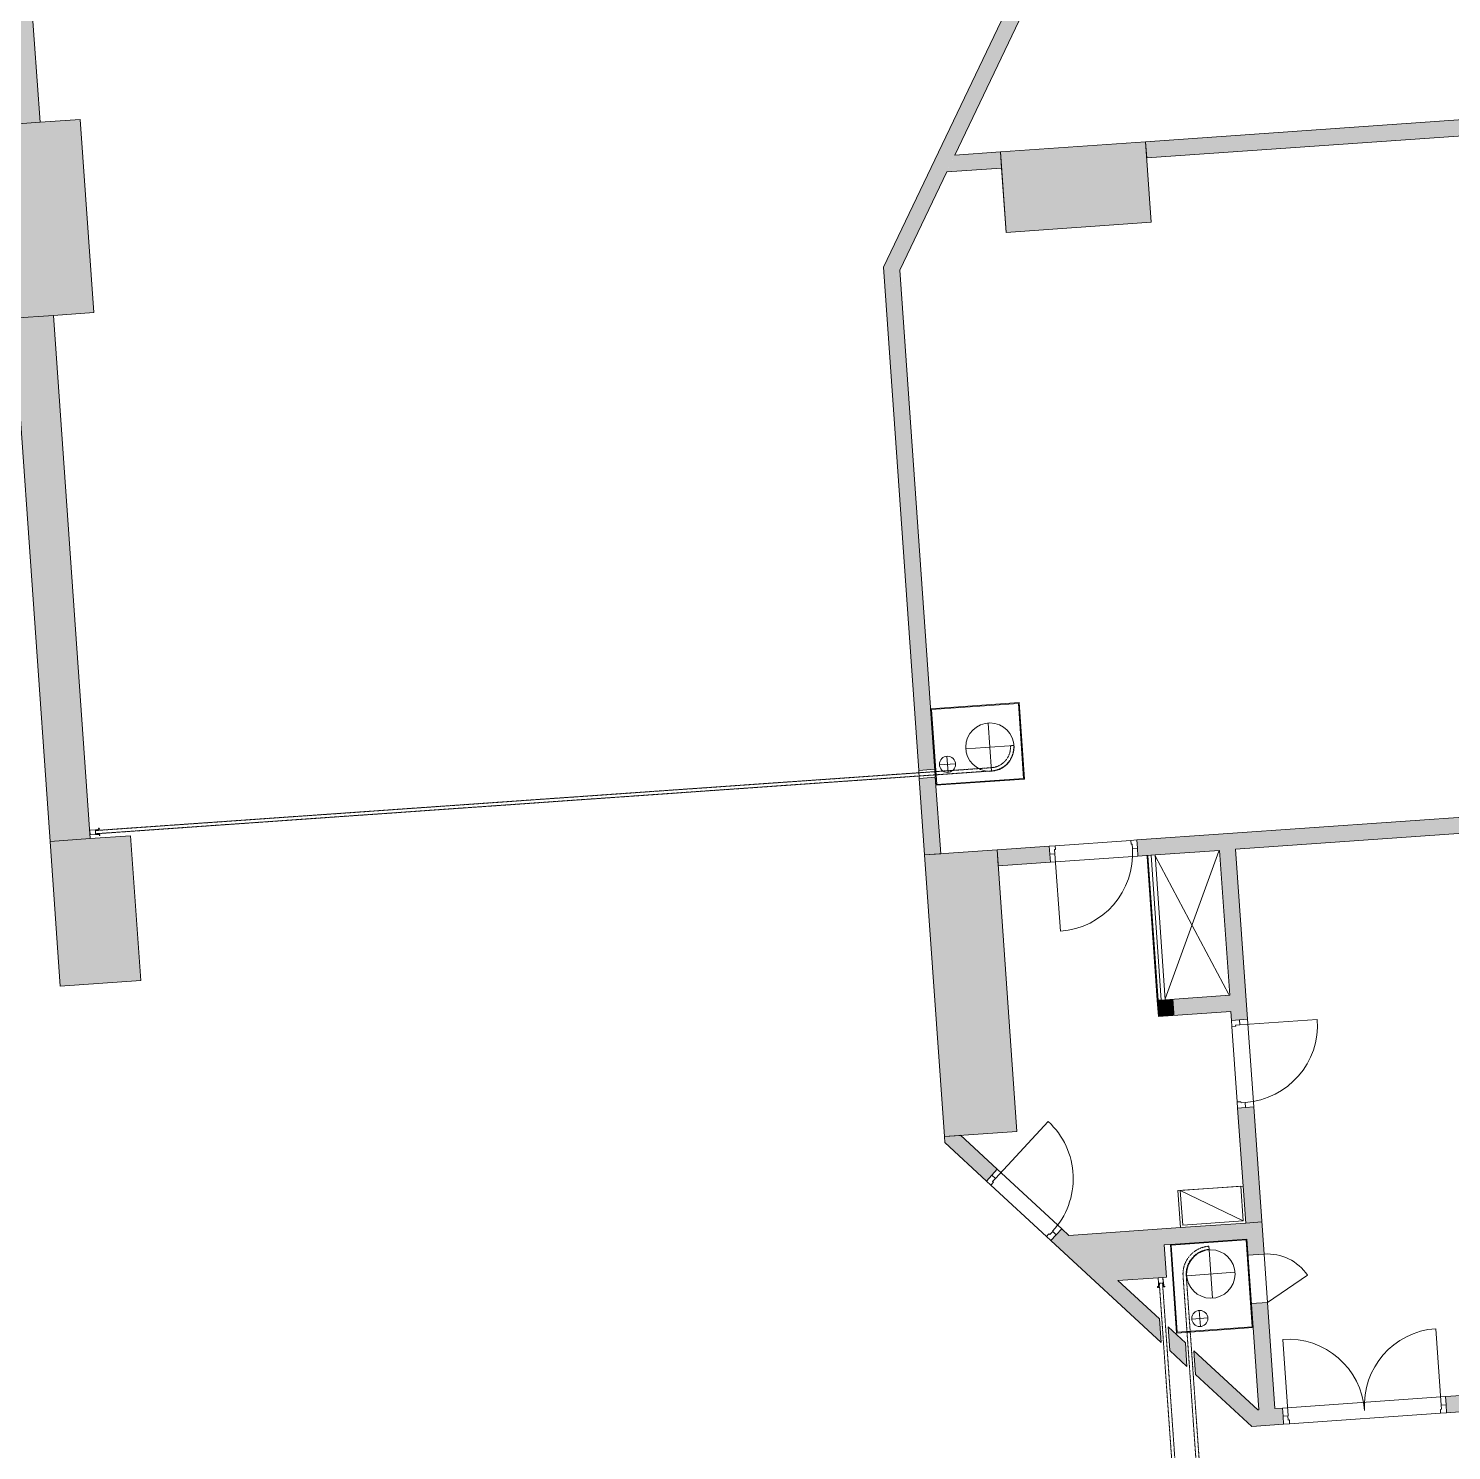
# Model space of a CAD drawing. Header units: millimetres. Extents: x 833941507 to 1669051331, y 817666127 to 1636299673.
# Drawn here: x 834408591 to 834426226, y 818069712 to 818087337 of the extents above; entities that cross this region are included whole.
import ezdxf

# ---------------------------------------------------------------- set-up
doc = ezdxf.new("R2010")
doc.units = ezdxf.units.MM
doc.header["$LTSCALE"] = 3
doc.linetypes.add('3A35X-MAGP-P-MP-B02B$0$Overhead', pattern=[1.8, 1.2, -0.6])
for name, color, linetype, lineweight in [('3A35X-MAGP-P-MP-B02B$0$A-200-M_WALL_EXT', 252, 'Continuous', 9), ('3A35X-MAGP-P-MP-B02B$0$A-200-M_WALL_INT', 252, 'Continuous', 9), ('3A35X-MAGP-P-MP-B02B$0$A-200-M_WALL_PAT', 252, 'Continuous', 9), ('3A35X-MAGP-P-MP-B02B$0$A-230-M_FLOOR', 252, 'Continuous', 18), ('3A35X-MAGP-P-MP-B02B$0$A-325-M_DOOR', 252, 'Continuous', 5), ('3A35X-MAGP-P-MP-B02B$0$A-770-ME_FFE_SA', 252, 'Continuous', 5), ('3A35X-MAGP-P-MP-B02B$0$A-770-MH_FFE_SA', 252, '3A35X-MAGP-P-MP-B02B$0$Overhead', 5), ('3A35X-MAGP-P-MP-B02B$0$S-280-M_COLUMN', 252, 'Continuous', 9), ('3A35X-MAGP-P-MP-B02B$0$Z-060-M_DETAIL', 252, 'Continuous', 5), ('UAJ-23FLOR-h', 251, 'Continuous', 9)]:
    doc.layers.add(name, color=color, linetype=linetype, lineweight=lineweight)
doc.layers.add('UAJ-00XREF', color=7, linetype='Continuous')

# ---------------------------------------------------------------- blocks, each defined once
blk = doc.blocks.new('GBP-LTC-LB01')
at = {"layer": 'UAJ-23FLOR-h'}
h = blk.add_hatch(dxfattribs=at)
h.set_pattern_fill('EARTH,_O', color=256, scale=180, angle=45)
h.set_pattern_definition([(48.9989, (834576001.8, 818046085.3), (-112.727, 1612.5107), [1143, -1143]), (48.9989, (834575678.3, 818046366.6), (-112.727, 1612.5107), [1143, -1143]), (48.9989, (834575354.8, 818046647.8), (-112.727, 1612.5107), [1143, -1143]), (138.9989, (834575340.7, 818046849.3), (-1612.5107, -112.727), [1143, -1143]), (138.9989, (834575621.9, 818047172.8), (-1612.5107, -112.727), [1143, -1143]), (138.9989, (834575903.1, 818047496.3), (-1612.5107, -112.727), [1143, -1143])])
h.paths.add_polyline_path([(834572173, 818200349), (834310584, 818182062), (834331502, 817882832), (834364940, 817885169), (834473096, 818011284), (834480534, 818020120), (834485095, 818025710), (834491376, 818033619), (834497063, 818041013), (834493146, 818043679), (834512789, 818074029), (834518712, 818083675), (834526231, 818096325), (834534646, 818111073), (834545956, 818131981), (834557205, 818154199), (834564040, 818168497), (834570941, 818183576), (834578368, 818200696)])
h.paths.add_polyline_path([(834382131, 817956470), (834418269, 817958996), (834422062, 817963856), (834428403, 817964299), (834467239, 818010696), (834466445, 818021739), (834476098, 818035709), (834485267, 818048983), (834487015, 818051460), (834497268, 818067303), (834492893, 818129890), (834448057, 818126756), (834416897, 818105052), (834382061, 818080789), (834386167, 818022059), (834377588, 818021459)], flags=16)
edge = h.paths.add_edge_path(flags=16)
edge.add_line((834540292, 818142076), (834533466, 818141614))
edge.add_line((834533466, 818141614), (834523258, 818143863))
edge.add_line((834523258, 818143863), (834525897, 818155839))
edge.add_arc((834558382, 818267025), 115835, 237.2184, 253.71313, ccw=False)
edge.add_line((834495665, 818169638), (834498268, 818132357))
edge.add_line((834498268, 818132357), (834496346, 818130135))
edge.add_line((834496346, 818130135), (834492880, 818129893))
edge.add_line((834492880, 818129893), (834494230, 818110588))
edge.add_line((834494230, 818110588), (834496326, 818110708))
edge.add_line((834496326, 818110708), (834498420, 818080754))
edge.add_line((834498420, 818080754), (834498046, 818080727))
edge.add_line((834498046, 818080727), (834498255, 818077746))
edge.add_line((834498255, 818077746), (834503061, 818078082))
edge.add_line((834503061, 818078082), (834504980, 818081212))
edge.add_line((834504980, 818081212), (834509429, 818088471))
edge.add_line((834509429, 818088471), (834515217, 818097914))
edge.add_line((834515217, 818097914), (834526067, 818116416))
edge.add_line((834526067, 818116416), (834532489, 818127889))
edge.add_line((834532489, 818127889), (834534831, 818132146))
edge.add_line((834534831, 818132146), (834540292, 818142076))
h = blk.add_hatch(dxfattribs=at)
h.set_pattern_fill('EARTH,_O', color=256, scale=180, angle=45)
h.set_pattern_definition([(45.0000001, (-1082349.7, 54794.9), (-3e-06, 1616.4461018), [1143, -1143]), (45.0000001, (-1082652.8, 55098), (-3e-06, 1616.4461018), [1143, -1143]), (45.0000001, (-1082955.9, 55401.1), (-3e-06, 1616.4461018), [1143, -1143]), (135.0000001, (-1082955.9, 55603.1), (-1616.4461018, -3e-06), [1143, -1143]), (135.0000001, (-1082652.8, 55906.2), (-1616.4461018, -3e-06), [1143, -1143]), (135.0000001, (-1082349.7, 56209.3), (-1616.4461018, -3e-06), [1143, -1143])])
h.paths.add_polyline_path([(834669469, 818015499), (834651081, 818014214), (834651091, 818014066), (834669480, 818015352)], flags=16)
edge = h.paths.add_edge_path()
edge.add_arc((834611764, 818123015), 22001, 94.0007, 118.6887)
edge.add_line((834601202, 818142316), (834593918, 818141228))
edge.add_arc((834611768, 818123014), 25503, 93.9972, 134.4213, ccw=False)
edge.add_line((834609991, 818148455), (834618164, 818149026))
edge.add_line((834618164, 818149026), (834618408, 818145535))
edge.add_line((834618408, 818145535), (834616365, 818145392))
edge.add_line((834616365, 818145392), (834616609, 818141901))
edge.add_line((834616609, 818141901), (834611622, 818141552))
edge.add_line((834611622, 818141552), (834611378, 818145043))
edge.add_line((834611378, 818145043), (834610229, 818144963))
h.paths.add_polyline_path([(834673233, 818197366), (834607546, 818192774), (834599172, 818174435), (834588349, 818152375), (834578622, 818133891), (834568418, 818115665), (834556457, 818095618), (834546606, 818080042), (834532219, 818058624), (834523692, 818046596), (834515684, 818035708), (834508244, 818025930), (834500656, 818016266), (834489787, 818002934), (834483448, 817995421), (834478638, 817989842), (834458454, 817967379), (834441506, 817949096), (834383076, 817886437), (834482027, 817893355), (834551919, 817920009), (834634905, 817930637), (834634023, 817939309), (834633770, 817941796), (834633578, 817943687), (834508697, 817930984), (834507053, 817930191), (834506409, 817939427), (834507657, 817945567), (834503417, 818006767), (834503064, 818011763), (834514053, 818025792), (834520785, 818034889), (834526319, 818042437), (834532382, 818050706), (834536346, 818056473), (834542258, 818065226), (834550406, 818077287), (834561579, 818095002), (834574523, 818117080), (834587769, 818140310), (834609774, 818143595), (834610002, 818140336), (834634253, 818142031), (834636807, 818105492), (834642791, 818105914), (834646279, 818056033), (834640293, 818055614), (834643382, 818011425), (834641138, 818011268), (834645776, 817944928), (834639048, 817944244), (834640362, 817931328), (834651070, 817932707), (834650588, 817936476), (834685106, 817940897), (834685588, 817937128), (834691374, 817937869)])
blk = doc.blocks.new('3A35X-MAGP-P-MP-B02B')
at = {"layer": '3A35X-MAGP-P-MP-B02B$0$A-200-M_WALL_PAT'}
h = blk.add_hatch(color=256, dxfattribs=at)
h.paths.add_polyline_path([(36600, 155756), (36600, 162256), (36100, 162256), (36100, 155756), (36405, 155756)], flags=0)
h.paths.add_polyline_path([(36100, 164656), (36600, 164656), (36600, 166456), (36100, 166456), (36100, 166276)], flags=0)
h.paths.add_polyline_path([(36600, 167571), (36600, 176612), (36100, 176314), (36100, 167571)], flags=0)
for points in [[(46900, 161730), (52873, 172256), (52643, 172256), (46900, 162135), (46900, 162027)], [(48448, 163256), (48448, 163456), (47880, 163456), (47766, 163256), (47880, 163256)], [(47100, 155881), (47100, 162082), (46900, 161730), (46900, 155881)], [(46900, 154831), (47100, 154831), (47100, 155781), (46900, 155781), (46900, 155299)], [(49650, 152631), (49850, 152631), (49850, 152831), (49650, 152831)], [(50550, 152631), (50550, 152831), (49850, 152831), (49850, 152631)], [(47100, 151043), (47100, 151331), (46900, 151331), (46900, 151256)], [(49400, 149801), (50550, 149801), (50550, 150001), (48355, 150001), (48543, 149801), (48814, 149801)], [(48919, 149401), (49525, 149401), (49525, 149801), (48543, 149801), (48814, 149513)]]:
    blk.add_hatch(color=256, dxfattribs=at).paths.add_polyline_path(points, flags=0)
h = blk.add_hatch(color=256, dxfattribs=at)
h.paths.add_polyline_path([(56019, 163256), (56019, 163456), (50250, 163456), (50250, 163256), (55906, 163256)], flags=0)
h.paths.add_polyline_path([(57450, 163256), (57450, 163456), (57107, 163456), (57107, 163256)], flags=0)
h = blk.add_hatch(color=256, dxfattribs=at)
h.paths.add_polyline_path([(49750, 154631), (57900, 154631), (57900, 154831), (49537, 154831), (49537, 154631)], flags=0)
h.paths.add_polyline_path([(48448, 154631), (48449, 154631), (48448, 154831), (47800, 154831), (47800, 154631), (48400, 154631)], flags=0)
h = blk.add_hatch(color=256, dxfattribs=at)
h.paths.add_polyline_path([(50550, 150001), (50750, 150001), (50750, 151430), (50550, 151430), (50550, 150461)], flags=0)
h.paths.add_polyline_path([(50650, 152518), (50750, 152518), (50750, 154631), (50550, 154631), (50550, 152518), (50597, 152518)], flags=0)
h = blk.add_hatch(color=256, dxfattribs=at)
h.paths.add_polyline_path([(50262, 147681), (50537, 147681), (49800, 148464), (49800, 148172), (49928, 148037)], flags=0)
h.paths.add_polyline_path([(49700, 148279), (49700, 148571), (49500, 148783), (49500, 148491)], flags=0)
h.paths.add_polyline_path([(49400, 148598), (49400, 148890), (48272, 150090), (48126, 149953), (48814, 149221)], flags=0)
h.paths.add_polyline_path([(47381, 150745), (47526, 150882), (47104, 151331), (47100, 151331), (47100, 151043), (47252, 150882)], flags=0)
h = blk.add_hatch(color=256, dxfattribs=at)
h.paths.add_polyline_path([(50550, 147681), (50750, 147681), (50750, 149001), (50550, 149001), (50550, 148037)], flags=0)
h.paths.add_polyline_path([(50550, 149601), (50750, 149601), (50750, 150001), (50550, 150001), (50550, 149801)], flags=0)
h = blk.add_hatch(color=256, dxfattribs=at)
h.paths.add_polyline_path([(57906, 147481), (61800, 147481), (61800, 147681), (52870, 147681), (52870, 147481), (57900, 147481)], flags=0)
h.paths.add_polyline_path([(50537, 147481), (50844, 147481), (50844, 147681), (50262, 147681), (50450, 147481)], flags=0)
at = {"layer": '3A35X-MAGP-P-MP-B02B$0$S-280-M_COLUMN', "lineweight": 5}
for points in [[(36100, 162256), (37100, 162256), (37100, 164656), (36100, 164656), (36100, 162562)], [(48450, 162456), (50250, 162456), (50250, 163456), (48450, 163456), (48450, 162457)], [(36100, 153956), (37100, 153956), (37100, 155756), (36100, 155756), (36100, 155105)], [(47800, 151331), (47800, 154831), (46900, 154831), (46900, 151331), (47100, 151331)]]:
    blk.add_hatch(color=256, dxfattribs=at).paths.add_polyline_path(points, flags=0)
at = {"layer": '3A35X-MAGP-P-MP-B02B$0$A-200-M_WALL_EXT', "lineweight": 13}
for p, q in [((36600, 164656), (36600, 166456)), ((36100, 164656), (36600, 164656)), ((36600, 162256), (36100, 162256)), ((36600, 155756), (36600, 162256)), ((36100, 161535), (36100, 155756)), ((36100, 155756), (36600, 155756))]:
    blk.add_line(p, q, dxfattribs=at)
at = {"layer": '3A35X-MAGP-P-MP-B02B$0$A-200-M_WALL_INT'}
for p, q in [((52643, 172256), (46900, 162135)), ((47880, 163456), (52759, 172056)), ((48448, 163456), (47880, 163456)), ((48448, 163256), (48448, 163456)), ((55550, 163456), (50250, 163456)), ((50250, 163456), (50250, 163256)), ((47100, 162082), (47766, 163256)), ((47766, 163256), (48448, 163256)), ((50250, 163256), (56019, 163256)), ((46900, 162135), (46900, 155881)), ((47100, 155881), (47100, 162082)), ((46900, 155881), (47100, 155881)), ((46900, 155781), (46900, 154831)), ((47100, 155781), (46900, 155781)), ((47100, 154831), (47100, 155781)), ((46900, 154831), (47100, 154831)), ((48449, 154831), (47800, 154831)), ((47800, 154831), (47800, 154631)), ((48449, 154631), (48449, 154731)), ((57900, 154831), (49537, 154831)), ((49537, 154731), (49537, 154631)), ((47800, 154631), (48449, 154631)), ((49537, 154631), (49750, 154631)), ((50750, 152518), (50750, 154631)), ((50750, 154631), (57900, 154631)), ((49650, 152831), (49650, 152631)), ((49750, 152831), (49650, 152831)), ((49650, 152631), (50550, 152631)), ((50550, 152631), (50550, 152518)), ((50650, 152518), (50750, 152518)), ((47100, 151331), (46900, 151331)), ((46900, 151331), (46900, 151256)), ((47526, 150882), (47100, 151335)), ((47100, 151335), (47100, 151331)), ((50550, 151430), (50550, 150461)), ((50750, 151430), (50650, 151430)), ((50750, 149601), (50750, 151430)), ((46900, 151256), (47381, 150745)), ((47454, 150814), (47526, 150882)), ((48272, 150090), (48199, 150021)), ((48355, 150001), (48272, 150090)), ((48126, 149953), (49400, 148598)), ((49740, 150001), (48355, 150001)), ((50550, 150001), (50750, 150001)), ((49525, 149801), (49600, 149801)), ((49525, 149401), (49525, 149801)), ((50550, 149601), (50750, 149601)), ((49400, 148890), (48919, 149401)), ((48919, 149401), (49420, 149401)), ((49480, 149401), (49525, 149401)), ((49400, 148598), (49400, 148890)), ((50750, 149001), (50550, 149001)), ((50750, 147681), (50750, 149001)), ((49700, 148571), (49500, 148783)), ((49500, 148783), (49500, 148491)), ((50550, 148701), (50550, 147681)), ((49500, 148491), (49700, 148279)), ((49700, 148279), (49700, 148571)), ((50537, 147681), (49800, 148464)), ((49800, 148464), (49800, 148172)), ((49800, 148172), (50450, 147481)), ((50550, 147681), (50537, 147681)), ((50844, 147681), (50750, 147681)), ((50844, 147581), (50844, 147681)), ((59650, 147681), (52870, 147681)), ((52870, 147681), (52870, 147581)), ((50450, 147481), (50844, 147481)), ((52870, 147481), (61800, 147481))]:
    blk.add_line(p, q, dxfattribs=at)
at = {"layer": '3A35X-MAGP-P-MP-B02B$0$A-230-M_FLOOR'}
for p, q in [((48448, 162456), (48448, 163256)), ((46900, 155781), (46900, 155881)), ((47100, 155881), (47100, 155781)), ((48524, 154831), (49462, 154831)), ((49537, 154631), (48449, 154631)), ((50550, 151505), (50550, 152443)), ((50750, 152518), (50750, 151430)), ((47526, 150882), (48272, 150090)), ((48075, 150007), (47432, 150691)), ((50750, 149601), (50750, 149001)), ((50844, 147681), (52870, 147681)), ((52795, 147481), (50919, 147481))]:
    blk.add_line(p, q, dxfattribs=at)
at = {"layer": '3A35X-MAGP-P-MP-B02B$0$A-325-M_DOOR', "lineweight": 9}
for p, q in [((48449, 154831), (48524, 154831)), ((48449, 154731), (48449, 154831)), ((48509, 154731), (48449, 154731)), ((48509, 154784), (48509, 154731)), ((48524, 154784), (48509, 154784)), ((48524, 154831), (48524, 154784)), ((49462, 154831), (49537, 154831)), ((49462, 154784), (49462, 154831)), ((49477, 154784), (49462, 154784)), ((49477, 154731), (49477, 154784)), ((49537, 154731), (49477, 154731)), ((49537, 154831), (49537, 154731)), ((50650, 152518), (50550, 152518)), ((50550, 152518), (50550, 152443)), ((50550, 152443), (50597, 152443)), ((50597, 152443), (50597, 152458)), ((50597, 152458), (50650, 152458)), ((50650, 152458), (50650, 152518)), ((50597, 151505), (50550, 151505)), ((50550, 151505), (50550, 151430)), ((50597, 151490), (50597, 151505)), ((50650, 151490), (50597, 151490)), ((50650, 151430), (50650, 151490)), ((50550, 151430), (50650, 151430)), ((47454, 150814), (47381, 150745)), ((47495, 150770), (47454, 150814)), ((47381, 150745), (47432, 150691)), ((47432, 150691), (47466, 150723)), ((47456, 150734), (47495, 150770)), ((47466, 150723), (47456, 150734)), ((48109, 150040), (48075, 150007)), ((48075, 150007), (48126, 149953)), ((48119, 150029), (48109, 150040)), ((48158, 150065), (48119, 150029)), ((48126, 149953), (48199, 150021)), ((48199, 150021), (48158, 150065)), ((50904, 147581), (50844, 147581)), ((50844, 147581), (50844, 147481)), ((50844, 147481), (50919, 147481)), ((50904, 147528), (50904, 147581)), ((50919, 147528), (50904, 147528)), ((50919, 147481), (50919, 147528)), ((52795, 147528), (52795, 147481)), ((52810, 147528), (52795, 147528)), ((52795, 147481), (52870, 147481)), ((52870, 147581), (52810, 147581)), ((52810, 147581), (52810, 147528)), ((52870, 147481), (52870, 147581))]:
    blk.add_line(p, q, dxfattribs=at)
at = {"layer": '3A35X-MAGP-P-MP-B02B$0$A-325-M_DOOR'}
for p, q in [((48512, 154731), (48512, 153769)), ((50650, 152455), (51612, 152455)), ((47497, 150768), (48197, 151427)), ((50750, 149001), (51270, 149301)), ((50907, 147581), (50907, 148530)), ((52807, 147581), (52807, 148530))]:
    blk.add_line(p, q, dxfattribs=at)
for centre, radius, start, end in [((48512, 154731), 962, 270, 0), ((50650, 152455), 962, 270, 0), ((47497, 150768), 962, 313.2406, 43.2406), ((50750, 149001), 600, 30, 90), ((50907, 147581), 949, 0, 90), ((52807, 147581), 949, 90, 180)]:
    blk.add_arc(centre, radius, start, end, dxfattribs=at)
at = {"layer": '3A35X-MAGP-P-MP-B02B$0$A-770-ME_FFE_SA'}
for p, q in [((48201, 156631), (47101, 156631)), ((47101, 156631), (47101, 155681)), ((47111, 156621), (48191, 156621)), ((47111, 155691), (47111, 156621)), ((48191, 156621), (48191, 155691)), ((48201, 155681), (48201, 156631)), ((47801, 155806), (47801, 156406)), ((47501, 156106), (48101, 156106)), ((47161, 155931), (47361, 155931)), ((47261, 156031), (47261, 155831)), ((36671, 155861), (36601, 155861)), ((36601, 155861), (36601, 155801)), ((36601, 155801), (36671, 155801)), ((36603, 155802), (36603, 155860)), ((36603, 155860), (36671, 155860)), ((36671, 155802), (36603, 155802)), ((36720, 155866), (36671, 155861)), ((36671, 155860), (36721, 155865)), ((36721, 155797), (36671, 155802)), ((36671, 155801), (36720, 155796)), ((36721, 155876), (36711, 155876)), ((36711, 155876), (36711, 155875)), ((36711, 155875), (36720, 155875)), ((36720, 155787), (36711, 155787)), ((36711, 155787), (36711, 155786)), ((36711, 155786), (36721, 155786)), ((36720, 155875), (36720, 155866)), ((36720, 155796), (36720, 155787)), ((36721, 155865), (36721, 155876)), ((36721, 155786), (36721, 155797)), ((47101, 155681), (48201, 155681)), ((48191, 155691), (47111, 155691)), ((49650, 154631), (49660, 154631)), ((49650, 152831), (49650, 154631)), ((49650, 152841), (49650, 154621)), ((49650, 154621), (49650, 152841)), ((49660, 154631), (49660, 152831)), ((49700, 152831), (49700, 154631)), ((50540, 154621), (49750, 152841)), ((49750, 154621), (50540, 152841)), ((49660, 152831), (49650, 152831)), ((50550, 150461), (49740, 150461)), ((49740, 150461), (49740, 150001)), ((50550, 150001), (50550, 150461)), ((49740, 150001), (50550, 150001)), ((50550, 149801), (49600, 149801)), ((49600, 149801), (49600, 148701)), ((50540, 149791), (49610, 149791)), ((49610, 149791), (49610, 148711)), ((50540, 148711), (50540, 149791)), ((50550, 148701), (50550, 149801)), ((50075, 149101), (50075, 149701)), ((49420, 149401), (49420, 149331)), ((49480, 149401), (49420, 149401)), ((49422, 149331), (49422, 149400)), ((49422, 149400), (49479, 149400)), ((49479, 149400), (49479, 149331)), ((49480, 149331), (49480, 149401)), ((49775, 149401), (50375, 149401)), ((49407, 149291), (49405, 149291)), ((49405, 149291), (49405, 149281)), ((49405, 149281), (49417, 149281)), ((49407, 149282), (49407, 149291)), ((49415, 149282), (49407, 149282)), ((49420, 149331), (49415, 149282)), ((49417, 149281), (49422, 149331)), ((49479, 149331), (49484, 149281)), ((49485, 149282), (49480, 149331)), ((49484, 149281), (49495, 149281)), ((49494, 149282), (49485, 149282)), ((49495, 149291), (49494, 149291)), ((49494, 149291), (49494, 149282)), ((49495, 149281), (49495, 149291)), ((50000, 148861), (49800, 148861)), ((49900, 148761), (49900, 148961)), ((49600, 148701), (50550, 148701)), ((49610, 148711), (50540, 148711))]:
    blk.add_line(p, q, dxfattribs=at)
for centre, radius in [((47801, 156106), 300), ((47261, 155931), 100), ((50075, 149401), 300), ((49900, 148861), 100)]:
    blk.add_circle(centre, radius, dxfattribs=at)
at = {"layer": '3A35X-MAGP-P-MP-B02B$0$A-770-MH_FFE_SA'}
for p, q in [((48056, 156106), (48096, 156106)), ((36671, 155851), (47101, 155851)), ((36671, 155851), (36671, 155811)), ((47101, 155811), (36671, 155811)), ((47101, 155851), (47801, 155851)), ((47101, 155851), (47101, 155811)), ((47101, 155811), (47801, 155811)), ((49650, 153731), (49650, 154621)), ((49650, 153731), (49650, 154621)), ((49650, 153731), (49650, 152841)), ((49650, 153731), (49650, 152841)), ((50075, 149706), (50075, 149746)), ((49730, 148701), (49730, 149401)), ((49770, 148701), (49770, 149401)), ((49430, 137281), (49430, 149331)), ((49470, 149331), (49430, 149331)), ((49470, 149331), (49470, 137281)), ((49770, 148701), (49730, 148701)), ((49730, 148701), (49730, 137431)), ((49770, 137431), (49770, 148701))]:
    blk.add_line(p, q, dxfattribs=at)
for centre, radius, start, end in [((47801, 156106), 255, 270, 0), ((47801, 156106), 295, 270, 0), ((50075, 149401), 345, 90, 180), ((50075, 149401), 305, 90, 180)]:
    blk.add_arc(centre, radius, start, end, dxfattribs=at)
at = {"layer": '3A35X-MAGP-P-MP-B02B$0$S-280-M_COLUMN', "lineweight": 13}
for p, q in [((36600, 164656), (36100, 164656)), ((37100, 164656), (36600, 164656)), ((37100, 162256), (37100, 164656)), ((50250, 163456), (48450, 163456)), ((48450, 163456), (48450, 162456)), ((50250, 162456), (50250, 163456)), ((48450, 162456), (50250, 162456)), ((36100, 162256), (36600, 162256)), ((36600, 162256), (37100, 162256)), ((36600, 155756), (36100, 155756)), ((36100, 155756), (36100, 153956)), ((37100, 155756), (36600, 155756)), ((37100, 153956), (37100, 155756)), ((46900, 154831), (46900, 151331)), ((47800, 154831), (46900, 154831)), ((47800, 151331), (47800, 154831)), ((36100, 153956), (37100, 153956)), ((46900, 151331), (47800, 151331))]:
    blk.add_line(p, q, dxfattribs=at)
at = {"layer": '3A35X-MAGP-P-MP-B02B$0$Z-060-M_DETAIL'}
for p, q in [((49750, 154631), (49750, 152831)), ((50550, 154631), (49750, 154631)), ((50550, 152831), (50550, 154631)), ((49750, 152831), (50550, 152831)), ((50520, 150031), (49770, 150461)), ((50520, 150461), (49770, 150461)), ((49770, 150461), (49770, 150031)), ((50520, 150031), (50520, 150461)), ((49770, 150031), (50520, 150031))]:
    blk.add_line(p, q, dxfattribs=at)

msp = doc.modelspace()

# ---------------------------------------------------------------- block references
msp.add_blockref('GBP-LTC-LB01', (0, 0))
at = {"layer": 'UAJ-00XREF', "rotation": 4.012827991232881}
msp.add_blockref('3A35X-MAGP-P-MP-B02B', (834383746, 817919361), dxfattribs=at)

doc.saveas('drawing.dxf')
